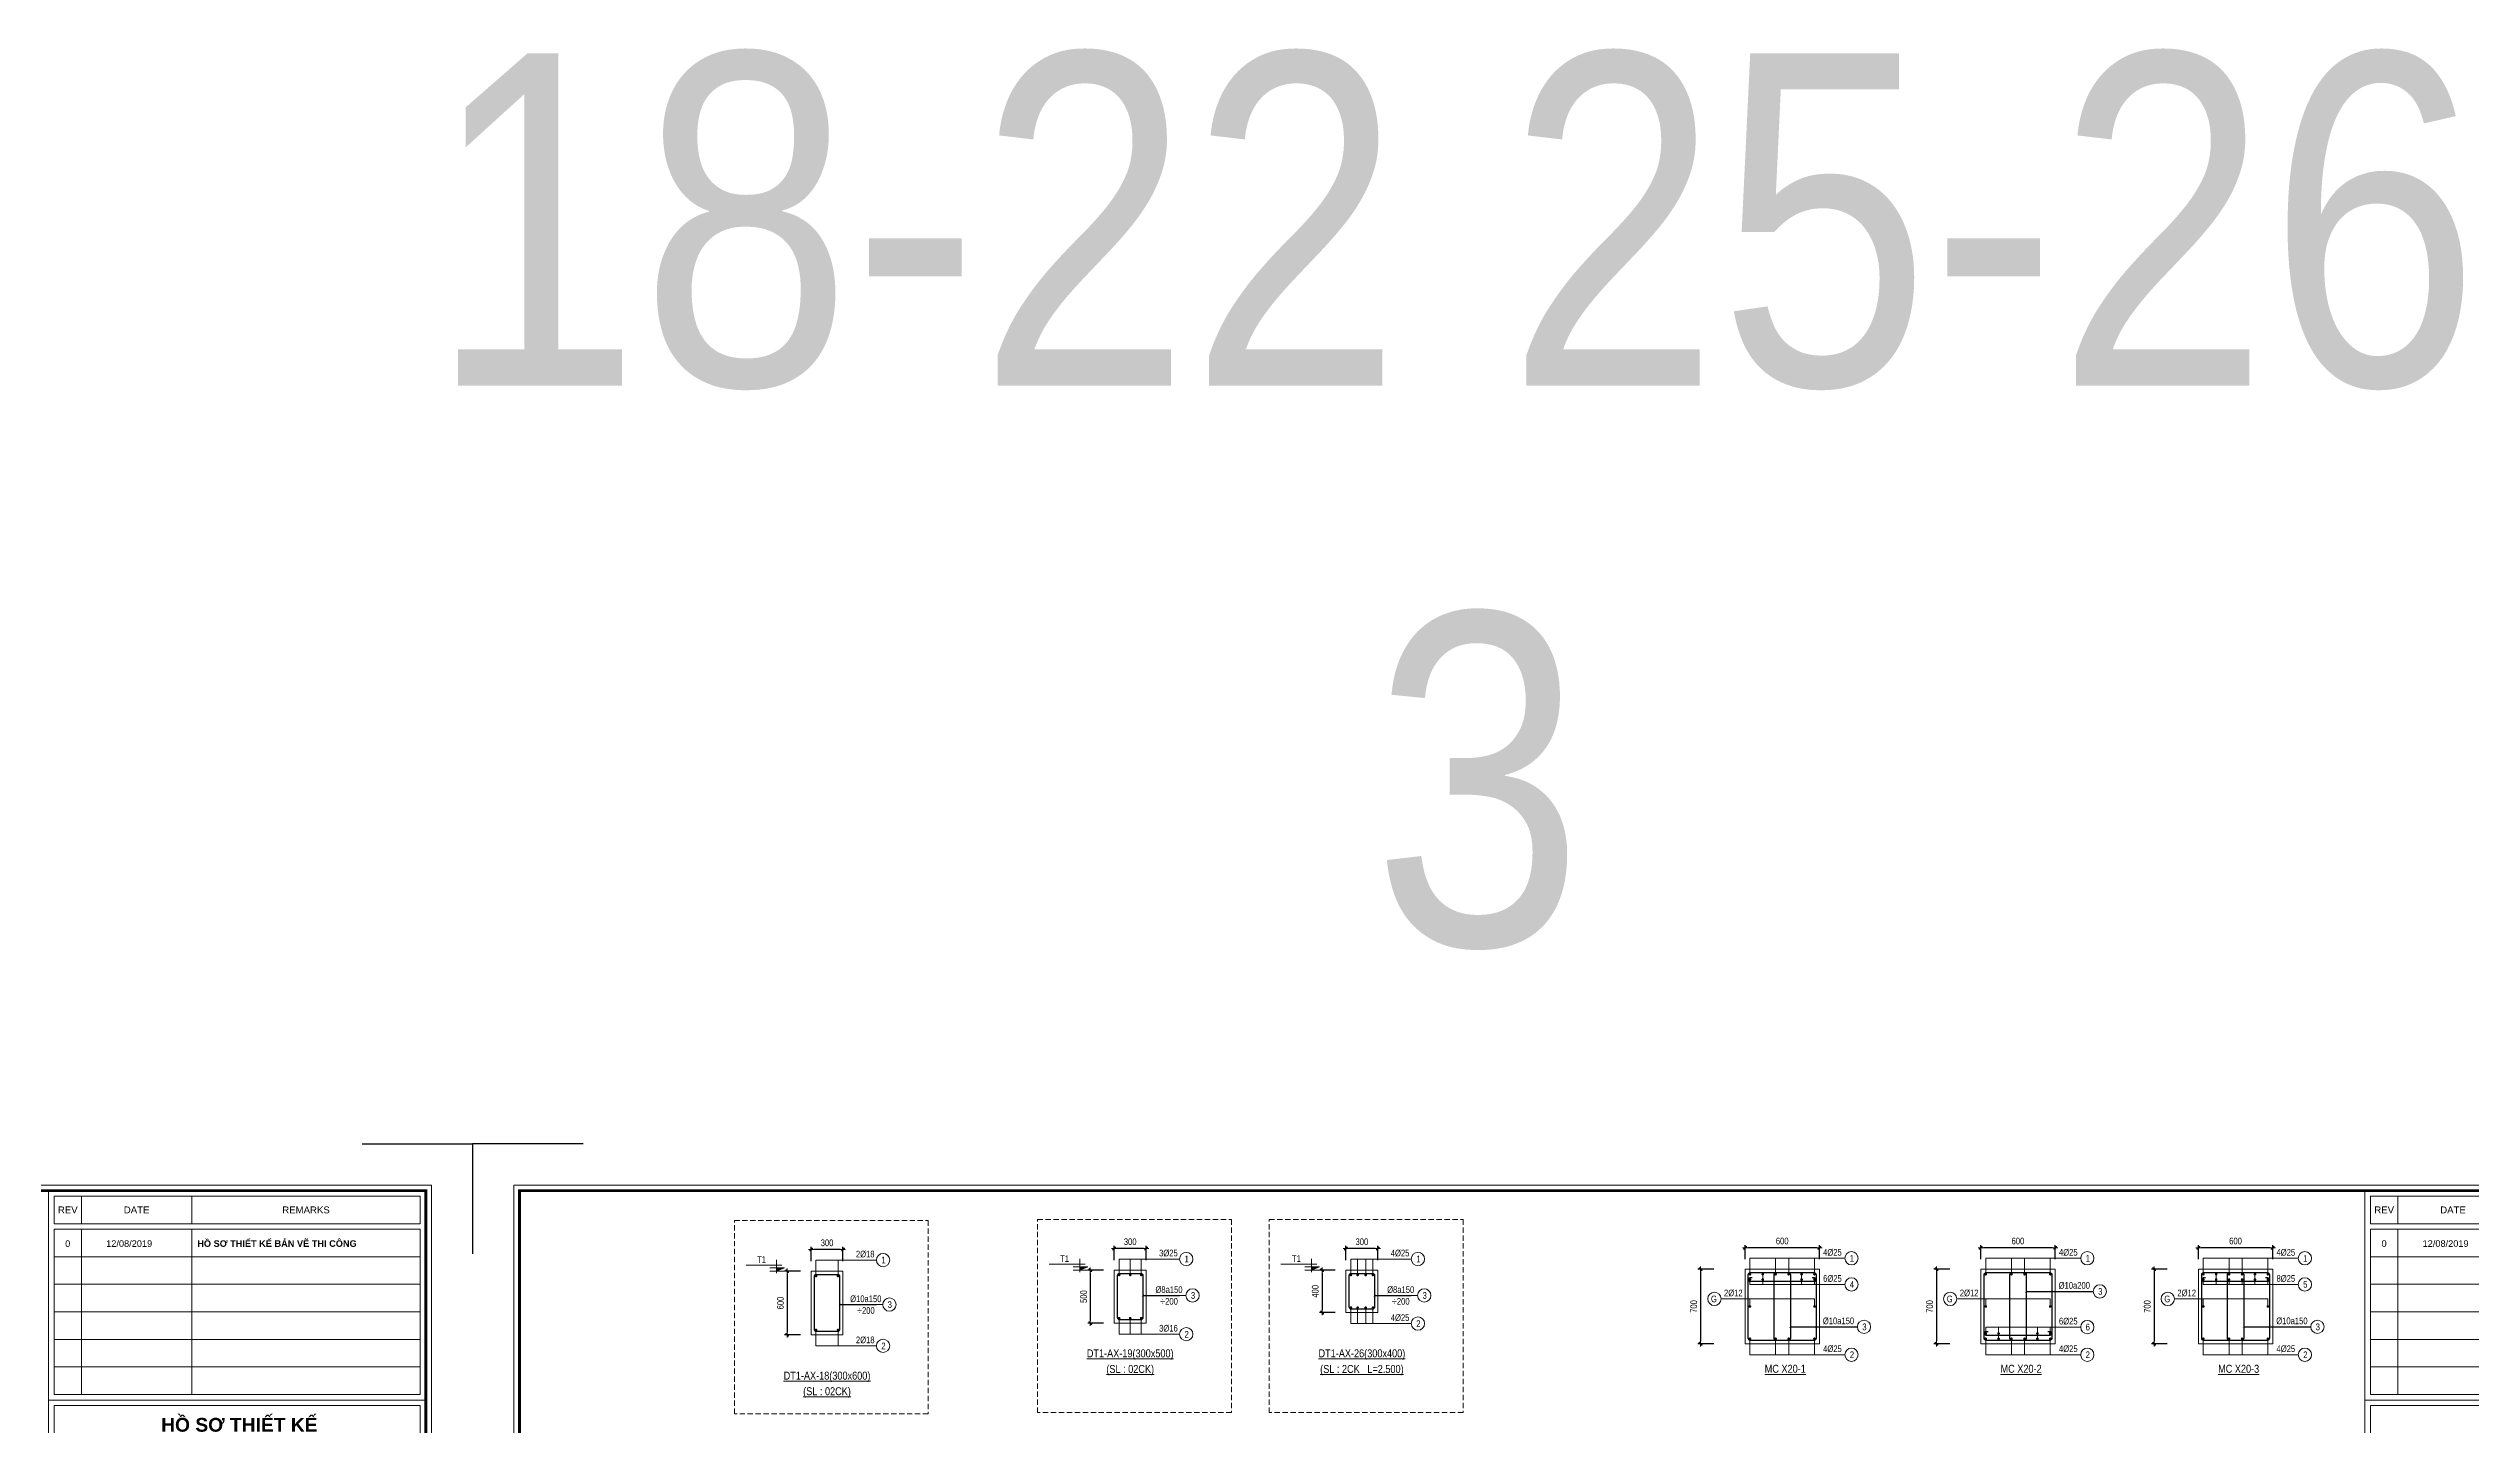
# Model space of a CAD drawing. Header units: millimetres. Extents: x 397144 to 8960116, y 345581 to 674207.
# Drawn here: x 4949661 to 4972467, y 661250 to 674207 of the extents above; entities that cross this region are included whole.
import ezdxf
from ezdxf.enums import TextEntityAlignment as Align

# ---------------------------------------------------------------- set-up
doc = ezdxf.new("R2010")
doc.units = ezdxf.units.MM
doc.header["$PDSIZE"] = -10
doc.linetypes.add('HIDDEN', pattern=[0.375, 0.25, -0.125])
doc.layers.get('0').update_dxf_attribs({"linetype": 'CONTINUOUS'})
doc.layers.get('Defpoints').update_dxf_attribs({"color": 12, "linetype": 'CONTINUOUS'})
for name, color, linetype, lineweight in [('CDAI', 8, 'CONTINUOUS', 30), ('CTHEP', 2, 'CONTINUOUS', 50), ('DBAO', 3, 'CONTINUOUS', 20), ('DGIONG', 4, 'CONTINUOUS', 13), ('KTH', 150, 'CONTINUOUS', 5), ('Net khuat', 8, 'HIDDEN', 13), ('STICK', 1, 'CONTINUOUS', 9), ('TEXT', 7, 'CONTINUOUS', 15)]:
    doc.layers.add(name, color=color, linetype=linetype, lineweight=lineweight)
doc.layers.add('CHG_XX_Khung ten$0$TKTC', color=1, linetype='CONTINUOUS')
doc.layers.add('HATCH', color=7, linetype='CONTINUOUS', lineweight=5, true_color=0x2491ff)
doc.styles.add('CHG_XX_Khung ten$0$A1 BORDER$0$ARIAL', font='arial.ttf')
doc.styles.add('CHG_XX_Khung ten$0$arial', font='arial.ttf')
doc.styles.add('CHG_XX_Khung ten$0$Arial - Bold', font='arialbd.ttf')
doc.styles.add('CHG_XX_Khung ten$0$ArialB', font='arialbd.ttf')
doc.styles.add('Star-HelCon', font='VHELVCN_0.TTF')
doc.styles.add('TTP-HelCon', font='VHELVCN_0.TTF')
doc.styles.add('VNI-HELVE-CONDENSE', font='VHELVCN_0.TTF')
doc.dimstyles.new('kc-25', dxfattribs={"dimtxt": 62.5, "dimasz": 20, "dimexe": 20, "dimexo": 50, "dimgap": 25, "dimtad": 3, "dimdec": 0, "dimzin": 0, "dimdsep": 46, "dimtxsty": 'VNI-HELVE-CONDENSE', "dimblk": 'DIM', "dimcen": 2.5, "dimclrd": 256, "dimclre": 154, "dimclrt": 7, "dimaunit": 1, "dimadec": 0, "dimazin": 0, "dimtfac": 1, "dimtdec": 0, "dimtix": 1, "dimtmove": 0, "dimatfit": 3, "dimldrblk": 'DOT', "dimfxl": 1, "dimtolj": 1, "dimtzin": 0, "dimarcsym": 0})
doc.dimstyles.new('TTP-25', dxfattribs={"dimscale": 25, "dimtxt": 2.5, "dimasz": 1, "dimexe": 1, "dimexo": 1, "dimgap": 0.09, "dimtad": 0, "dimdec": 4, "dimrnd": 5, "dimzin": 9, "dimdsep": 46, "dimtxsty": 'TTP-HelCon', "dimblk": 'Stick1', "dimcen": 0.09, "dimdle": 1.5, "dimclrd": 256, "dimclre": 256, "dimclrt": 7, "dimadec": 0, "dimazin": 0, "dimtfac": 1, "dimtdec": 4, "dimtmove": 0, "dimatfit": 3, "dimldrblk": '_ArchTick1', "dimfxl": 1, "dimtvp": 1, "dimtolj": 1, "dimtzin": 0, "dimarcsym": 0})

# ---------------------------------------------------------------- blocks, each defined once
blk = doc.blocks.new('CHG_XX_Khung ten')
for p, q in [((687, 577), (687, 17)), ((687, 501), (824, 501))]:
    blk.add_line(p, q)
at = {"linetype": 'Continuous'}
for p, q in [((699, 575), (699, 565)), ((739, 575), (739, 565)), ((699, 563), (699, 503)), ((739, 563), (739, 503))]:
    blk.add_line(p, q, dxfattribs=at)
blk.add_lwpolyline([(15, 579), (826, 579), (826, 15), (15, 15)], close=True)
at = {"color": 4, "linetype": 'Continuous', "const_width": 1}
blk.add_lwpolyline([(17, 577), (824, 577), (824, 17), (17, 17)], close=True, dxfattribs=at)
at = {"linetype": 'Continuous'}
for points in [[(822, 565), (689, 565), (689, 575), (822, 575)], [(822, 553), (689, 553), (689, 563), (822, 563)], [(822, 543), (689, 543), (689, 553), (822, 553)], [(822, 533), (689, 533), (689, 543), (822, 543)], [(822, 523), (689, 523), (689, 533), (822, 533)], [(822, 513), (689, 513), (689, 523), (822, 523)], [(822, 503), (689, 503), (689, 513), (822, 513)], [(689, 499), (822, 499), (822, 475), (689, 475)]]:
    blk.add_lwpolyline(points, close=True, dxfattribs=at)
at = {"layer": 'Defpoints', "color": 1, "ltscale": 2}
for points in [[(40.06, 594), (0, 594), (0, 554)], [(800.94, 594), (841, 594), (841, 554)]]:
    blk.add_lwpolyline(points, dxfattribs=at)
for s, height, style, p in [('REV', 2.5, 'CHG_XX_Khung ten$0$A1 BORDER$0$ARIAL', (694, 570)), ('DATE', 2.5, 'CHG_XX_Khung ten$0$A1 BORDER$0$ARIAL', (719, 570)), ('REMARKS', 2.5, 'CHG_XX_Khung ten$0$A1 BORDER$0$ARIAL', (780.5, 570)), ('0', 2.39, 'CHG_XX_Khung ten$0$arial', (693.97, 557.78)), ('12/08/2019', 2.389, 'CHG_XX_Khung ten$0$arial', (716.29, 557.78))]:
    blk.add_text(s, height=height, dxfattribs=dict(style=style)).set_placement(p, align=Align.MIDDLE_CENTER)
at = {"style": 'CHG_XX_Khung ten$0$ArialB'}
blk.add_text('HỒ SƠ THIẾT KẾ BẢN VẼ THI CÔNG', height=2.3887, dxfattribs=at).set_placement((741, 557.78), align=Align.MIDDLE_LEFT)
at = {"layer": 'CHG_XX_Khung ten$0$TKTC', "style": 'CHG_XX_Khung ten$0$Arial - Bold'}
blk.add_text('HỒ SƠ THIẾT KẾ', height=5, dxfattribs=at).set_placement((756.29, 492), align=Align.MIDDLE_CENTER)
blk = doc.blocks.new('Stick1')
at = {"layer": 'STICK'}
h = blk.add_hatch(color=256, dxfattribs=at)
edge = h.paths.add_edge_path()
edge.add_line((0.3, 0.5), (-0.5, -0.3))
edge.add_arc((-0.4, -0.4), 0.141, 135, 315)
edge.add_line((-0.3, -0.5), (0.5, 0.3))
edge.add_arc((0.4, 0.4), 0.141, 315, 495)
blk.add_line((1, 0), (-1, 0), dxfattribs=at)
blk.add_lwpolyline([(0.3, 0.5), (-0.5, -0.3, 1), (-0.3, -0.5), (0.5, 0.3, 1), (0.3, 0.5, 1)], format="xyb", dxfattribs=at)
blk = doc.blocks.new('*D754')
at = {"layer": 'Defpoints', "color": 0, "ltscale": 500, "transparency": 16777216}
for p in [(4959692, 662915), (4959692, 662782), (4959992, 662782)]:
    blk.add_point(p, dxfattribs=at)
at = {"layer": 'KTH', "lineweight": -2, "ltscale": 500, "transparency": 16777216}
for p, q in [((4959692, 662807), (4959692, 662940)), ((4959967, 662915), (4959717, 662915)), ((4959992, 662807), (4959992, 662940))]:
    blk.add_line(p, q, dxfattribs=at)
at = {"layer": 'KTH', "lineweight": -2, "ltscale": 500, "transparency": 16777216, "xscale": 25, "yscale": 25, "zscale": 25, "rotation": 180}
blk.add_blockref('Stick1', (4959692, 662915), dxfattribs=at)
at = {"layer": 'KTH', "lineweight": -2, "ltscale": 500, "transparency": 16777216, "xscale": 25, "yscale": 25, "zscale": 25}
blk.add_blockref('Stick1', (4959992, 662915), dxfattribs=at)
at = {"layer": 'KTH', "color": 7, "ltscale": 500, "transparency": 16777216, "insert": (4959842, 662979), "char_height": 62.5, "attachment_point": 5, "style": 'TTP-HelCon'}
blk.add_mtext('\\A1;300', dxfattribs=at)
blk = doc.blocks.new('_ArchTick1')
at = {"color": 0, "const_width": 3.81}
blk.add_lwpolyline([(-12.7, -12.7), (12.7, 12.7)], dxfattribs=at)
blk = doc.blocks.new('*D755')
at = {"layer": 'Defpoints', "color": 0, "ltscale": 500, "transparency": 16777216}
for p in [(4959617, 662713), (4959467, 662213), (4959617, 662213)]:
    blk.add_point(p, dxfattribs=at)
at = {"layer": 'KTH', "lineweight": -2, "ltscale": 500, "transparency": 16777216}
for p, q in [((4959592, 662713), (4959442, 662713)), ((4959467, 662688), (4959467, 662238)), ((4959592, 662213), (4959442, 662213))]:
    blk.add_line(p, q, dxfattribs=at)
at = {"layer": 'KTH', "lineweight": -2, "ltscale": 500, "transparency": 16777216, "xscale": 25, "yscale": 25, "zscale": 25}
for p, rotation in [((4959467, 662713), 90), ((4959467, 662213), 270)]:
    blk.add_blockref('Stick1', p, dxfattribs=dict(at, rotation=rotation))
at = {"layer": 'KTH', "color": 7, "ltscale": 500, "transparency": 16777216, "insert": (4959404, 662463), "char_height": 62.5, "attachment_point": 5, "rotation": 90, "style": 'TTP-HelCon'}
blk.add_mtext('\\A1;500', dxfattribs=at)
blk = doc.blocks.new('CODE')
at = {"layer": 'DBAO'}
for p, q in [((-63, 0), (-138, 30)), ((-138, 30), (0, 30)), ((-138, 0), (0, 0)), ((-113, 55), (224, 55)), ((-63, -20), (-63, 105))]:
    blk.add_line(p, q, dxfattribs=at)
at = {"layer": 'HATCH', "color": 1}
blk.add_solid([(-63, 0), (-138, 30), (-63, 30)], dxfattribs=at)
blk = doc.blocks.new('DIM')
h = blk.add_hatch(color=1)
h.paths.add_polyline_path([(0.5, 0.3, 1), (0.3, 0.5), (-0.2, 0), (0.2, 0)])
h.paths.add_polyline_path([(0.2, 0), (-0.2, 0), (-0.5, -0.3, 1), (-0.3, -0.5)])
at = {"color": 9}
for p, q in [((-0.2, 0), (-1.5, 0)), ((0.2, 0), (1.5, 0))]:
    blk.add_line(p, q, dxfattribs=at)
at = {"color": 1}
for p, q in [((-0.5, -0.3), (0.3, 0.5)), ((-0.3, -0.5), (0.5, 0.3)), ((-0.2, 0), (0.2, 0))]:
    blk.add_line(p, q, dxfattribs=at)
blk.add_arc((-0.4, -0.4), 0.138, 135, 315, dxfattribs=at)
blk = doc.blocks.new('*D770')
at = {"layer": 'Defpoints', "color": 0, "ltscale": 500, "transparency": 16777216}
for p in [(4965629, 662922), (4965629, 662789), (4966329, 662789)]:
    blk.add_point(p, dxfattribs=at)
at = {"layer": 'KTH', "lineweight": -2, "ltscale": 500, "transparency": 16777216}
for p, q in [((4965629, 662814), (4965629, 662947)), ((4966304, 662922), (4965654, 662922)), ((4966329, 662814), (4966329, 662947))]:
    blk.add_line(p, q, dxfattribs=at)
at = {"layer": 'KTH', "lineweight": -2, "ltscale": 500, "transparency": 16777216, "xscale": 25, "yscale": 25, "zscale": 25, "rotation": 180}
blk.add_blockref('Stick1', (4965629, 662922), dxfattribs=at)
at = {"layer": 'KTH', "lineweight": -2, "ltscale": 500, "transparency": 16777216, "xscale": 25, "yscale": 25, "zscale": 25}
blk.add_blockref('Stick1', (4966329, 662922), dxfattribs=at)
at = {"layer": 'KTH', "color": 7, "ltscale": 500, "transparency": 16777216, "insert": (4965979, 662986), "char_height": 62.5, "attachment_point": 5, "style": 'TTP-HelCon'}
blk.add_mtext('\\A1;600', dxfattribs=at)
blk = doc.blocks.new('*D771')
at = {"layer": 'Defpoints', "color": 0, "ltscale": 500, "transparency": 16777216}
for p in [(4965361, 662720), (4965211, 662020), (4965361, 662020)]:
    blk.add_point(p, dxfattribs=at)
at = {"layer": 'KTH', "lineweight": -2, "ltscale": 500, "transparency": 16777216}
for p, q in [((4965336, 662720), (4965186, 662720)), ((4965211, 662695), (4965211, 662045)), ((4965336, 662020), (4965186, 662020))]:
    blk.add_line(p, q, dxfattribs=at)
at = {"layer": 'KTH', "lineweight": -2, "ltscale": 500, "transparency": 16777216, "xscale": 25, "yscale": 25, "zscale": 25}
for p, rotation in [((4965211, 662720), 90), ((4965211, 662020), 270)]:
    blk.add_blockref('Stick1', p, dxfattribs=dict(at, rotation=rotation))
at = {"layer": 'KTH', "color": 7, "ltscale": 500, "transparency": 16777216, "insert": (4965147, 662370), "char_height": 62.5, "attachment_point": 5, "rotation": 90, "style": 'TTP-HelCon'}
blk.add_mtext('\\A1;700', dxfattribs=at)
blk = doc.blocks.new('*D772')
at = {"layer": 'Defpoints', "color": 0, "ltscale": 500, "transparency": 16777216}
for p in [(4969896, 662922), (4969896, 662789), (4970596, 662789)]:
    blk.add_point(p, dxfattribs=at)
at = {"layer": 'KTH', "lineweight": -2, "ltscale": 500, "transparency": 16777216}
for p, q in [((4969896, 662814), (4969896, 662947)), ((4970571, 662922), (4969921, 662922)), ((4970596, 662814), (4970596, 662947))]:
    blk.add_line(p, q, dxfattribs=at)
at = {"layer": 'KTH', "lineweight": -2, "ltscale": 500, "transparency": 16777216, "xscale": 25, "yscale": 25, "zscale": 25, "rotation": 180}
blk.add_blockref('Stick1', (4969896, 662922), dxfattribs=at)
at = {"layer": 'KTH', "lineweight": -2, "ltscale": 500, "transparency": 16777216, "xscale": 25, "yscale": 25, "zscale": 25}
blk.add_blockref('Stick1', (4970596, 662922), dxfattribs=at)
at = {"layer": 'KTH', "color": 7, "ltscale": 500, "transparency": 16777216, "insert": (4970246, 662986), "char_height": 62.5, "attachment_point": 5, "style": 'TTP-HelCon'}
blk.add_mtext('\\A1;600', dxfattribs=at)
blk = doc.blocks.new('*D773')
at = {"layer": 'Defpoints', "color": 0, "ltscale": 500, "transparency": 16777216}
for p in [(4969629, 662720), (4969479, 662020), (4969629, 662020)]:
    blk.add_point(p, dxfattribs=at)
at = {"layer": 'KTH', "lineweight": -2, "ltscale": 500, "transparency": 16777216}
for p, q in [((4969604, 662720), (4969454, 662720)), ((4969479, 662695), (4969479, 662045)), ((4969604, 662020), (4969454, 662020))]:
    blk.add_line(p, q, dxfattribs=at)
at = {"layer": 'KTH', "lineweight": -2, "ltscale": 500, "transparency": 16777216, "xscale": 25, "yscale": 25, "zscale": 25}
for p, rotation in [((4969479, 662720), 90), ((4969479, 662020), 270)]:
    blk.add_blockref('Stick1', p, dxfattribs=dict(at, rotation=rotation))
at = {"layer": 'KTH', "color": 7, "ltscale": 500, "transparency": 16777216, "insert": (4969415, 662370), "char_height": 62.5, "attachment_point": 5, "rotation": 90, "style": 'TTP-HelCon'}
blk.add_mtext('\\A1;700', dxfattribs=at)
blk = doc.blocks.new('*D774')
at = {"layer": 'Defpoints', "color": 0, "ltscale": 500, "transparency": 16777216}
for p in [(4967848, 662922), (4967848, 662789), (4968548, 662789)]:
    blk.add_point(p, dxfattribs=at)
at = {"layer": 'KTH', "lineweight": -2, "ltscale": 500, "transparency": 16777216}
for p, q in [((4967848, 662814), (4967848, 662947)), ((4968523, 662922), (4967873, 662922)), ((4968548, 662814), (4968548, 662947))]:
    blk.add_line(p, q, dxfattribs=at)
at = {"layer": 'KTH', "lineweight": -2, "ltscale": 500, "transparency": 16777216, "xscale": 25, "yscale": 25, "zscale": 25, "rotation": 180}
blk.add_blockref('Stick1', (4967848, 662922), dxfattribs=at)
at = {"layer": 'KTH', "lineweight": -2, "ltscale": 500, "transparency": 16777216, "xscale": 25, "yscale": 25, "zscale": 25}
blk.add_blockref('Stick1', (4968548, 662922), dxfattribs=at)
at = {"layer": 'KTH', "color": 7, "ltscale": 500, "transparency": 16777216, "insert": (4968198, 662986), "char_height": 62.5, "attachment_point": 5, "style": 'TTP-HelCon'}
blk.add_mtext('\\A1;600', dxfattribs=at)
blk = doc.blocks.new('*D775')
at = {"layer": 'Defpoints', "color": 0, "ltscale": 500, "transparency": 16777216}
for p in [(4967581, 662720), (4967431, 662020), (4967581, 662020)]:
    blk.add_point(p, dxfattribs=at)
at = {"layer": 'KTH', "lineweight": -2, "ltscale": 500, "transparency": 16777216}
for p, q in [((4967556, 662720), (4967406, 662720)), ((4967431, 662695), (4967431, 662045)), ((4967556, 662020), (4967406, 662020))]:
    blk.add_line(p, q, dxfattribs=at)
at = {"layer": 'KTH', "lineweight": -2, "ltscale": 500, "transparency": 16777216, "xscale": 25, "yscale": 25, "zscale": 25}
for p, rotation in [((4967431, 662720), 90), ((4967431, 662020), 270)]:
    blk.add_blockref('Stick1', p, dxfattribs=dict(at, rotation=rotation))
at = {"layer": 'KTH', "color": 7, "ltscale": 500, "transparency": 16777216, "insert": (4967367, 662370), "char_height": 62.5, "attachment_point": 5, "rotation": 90, "style": 'TTP-HelCon'}
blk.add_mtext('\\A1;700', dxfattribs=at)
blk = doc.blocks.new('*D1899')
at = {"layer": 'Defpoints', "color": 0, "ltscale": 500, "transparency": 16777216}
for p in [(4961873, 662915), (4961873, 662782), (4962173, 662782)]:
    blk.add_point(p, dxfattribs=at)
at = {"layer": 'KTH', "lineweight": -2, "ltscale": 500, "transparency": 16777216}
for p, q in [((4961873, 662807), (4961873, 662940)), ((4962148, 662915), (4961898, 662915)), ((4962173, 662807), (4962173, 662940))]:
    blk.add_line(p, q, dxfattribs=at)
at = {"layer": 'KTH', "lineweight": -2, "ltscale": 500, "transparency": 16777216, "xscale": 25, "yscale": 25, "zscale": 25, "rotation": 180}
blk.add_blockref('Stick1', (4961873, 662915), dxfattribs=at)
at = {"layer": 'KTH', "lineweight": -2, "ltscale": 500, "transparency": 16777216, "xscale": 25, "yscale": 25, "zscale": 25}
blk.add_blockref('Stick1', (4962173, 662915), dxfattribs=at)
at = {"layer": 'KTH', "color": 7, "ltscale": 500, "transparency": 16777216, "insert": (4962023, 662979), "char_height": 62.5, "attachment_point": 5, "style": 'TTP-HelCon'}
blk.add_mtext('\\A1;300', dxfattribs=at)
blk = doc.blocks.new('*D1900')
at = {"layer": 'Defpoints', "color": 0, "ltscale": 500, "transparency": 16777216}
for p in [(4961798, 662713), (4961648, 662313), (4961798, 662313)]:
    blk.add_point(p, dxfattribs=at)
at = {"layer": 'KTH', "lineweight": -2, "ltscale": 500, "transparency": 16777216}
for p, q in [((4961773, 662713), (4961623, 662713)), ((4961648, 662688), (4961648, 662338)), ((4961773, 662313), (4961623, 662313))]:
    blk.add_line(p, q, dxfattribs=at)
at = {"layer": 'KTH', "lineweight": -2, "ltscale": 500, "transparency": 16777216, "xscale": 25, "yscale": 25, "zscale": 25}
for p, rotation in [((4961648, 662713), 90), ((4961648, 662313), 270)]:
    blk.add_blockref('Stick1', p, dxfattribs=dict(at, rotation=rotation))
at = {"layer": 'KTH', "color": 7, "ltscale": 500, "transparency": 16777216, "insert": (4961584, 662513), "char_height": 62.5, "attachment_point": 5, "rotation": 90, "style": 'TTP-HelCon'}
blk.add_mtext('\\A1;400', dxfattribs=at)
blk = doc.blocks.new('*D2258')
at = {"layer": 'Defpoints', "color": 0, "ltscale": 500, "transparency": 16777216}
for p in [(4956839, 662906), (4956839, 662772), (4957139, 662772)]:
    blk.add_point(p, dxfattribs=at)
at = {"layer": 'KTH', "lineweight": -2, "ltscale": 500, "transparency": 16777216}
for p, q in [((4956839, 662797), (4956839, 662931)), ((4957114, 662906), (4956864, 662906)), ((4957139, 662797), (4957139, 662931))]:
    blk.add_line(p, q, dxfattribs=at)
at = {"layer": 'KTH', "lineweight": -2, "ltscale": 500, "transparency": 16777216, "xscale": 25, "yscale": 25, "zscale": 25, "rotation": 180}
blk.add_blockref('Stick1', (4956839, 662906), dxfattribs=at)
at = {"layer": 'KTH', "lineweight": -2, "ltscale": 500, "transparency": 16777216, "xscale": 25, "yscale": 25, "zscale": 25}
blk.add_blockref('Stick1', (4957139, 662906), dxfattribs=at)
at = {"layer": 'KTH', "color": 7, "ltscale": 500, "transparency": 16777216, "insert": (4956989, 662969), "char_height": 62.5, "attachment_point": 5, "style": 'TTP-HelCon'}
blk.add_mtext('\\A1;300', dxfattribs=at)
blk = doc.blocks.new('*D2259')
at = {"layer": 'Defpoints', "color": 0, "ltscale": 500, "transparency": 16777216}
for p in [(4956763, 662703), (4956614, 662103), (4956763, 662103)]:
    blk.add_point(p, dxfattribs=at)
at = {"layer": 'KTH', "lineweight": -2, "ltscale": 500, "transparency": 16777216}
for p, q in [((4956738, 662703), (4956589, 662703)), ((4956614, 662678), (4956614, 662128)), ((4956738, 662103), (4956589, 662103))]:
    blk.add_line(p, q, dxfattribs=at)
at = {"layer": 'KTH', "lineweight": -2, "ltscale": 500, "transparency": 16777216, "xscale": 25, "yscale": 25, "zscale": 25}
for p, rotation in [((4956614, 662703), 90), ((4956614, 662103), 270)]:
    blk.add_blockref('Stick1', p, dxfattribs=dict(at, rotation=rotation))
at = {"layer": 'KTH', "color": 7, "ltscale": 500, "transparency": 16777216, "insert": (4956550, 662403), "char_height": 62.5, "attachment_point": 5, "rotation": 90, "style": 'TTP-HelCon'}
blk.add_mtext('\\A1;600', dxfattribs=at)

msp = doc.modelspace()

# ---------------------------------------------------------------- block references
at = {"layer": 'KTH', "ltscale": 0.8, "xscale": 25.92478421702978, "yscale": 25.92478421702978, "zscale": 25.92478421702978}
msp.add_blockref('CHG_XX_Khung ten', (4931850.59969, 648501.85593), dxfattribs=at)

# ---------------------------------------------------------------- texts
at = {"layer": 'TEXT', "color": 1, "style": 'TTP-HelCon'}
for s, p in [('18-22 25-26', (4953241.49967, 671035.78899)), ('3', (4962122.13054, 665768.21572))]:
    msp.add_text(s, height=3125, dxfattribs=at).set_placement(p)

# ---------------------------------------------------------------- next in the draw order: block references
at = {"layer": 'KTH', "ltscale": 0.8, "xscale": 25.92478421702978, "yscale": 25.92478421702978, "zscale": 25.92478421702978}
msp.add_blockref('CHG_XX_Khung ten', (4953653.34321, 648501.85593), dxfattribs=at)

# ---------------------------------------------------------------- next in the draw order: linework, layer by layer
at = {"layer": 'CDAI'}
for points in [[(4956888.54626, 662672.06999), (4957088.54626, 662672.06999, -0.4142135624), (4957107.29626, 662653.31999), (4957107.29626, 662153.31999, -0.4142135624), (4957088.54626, 662134.56999), (4956888.54626, 662134.56999, -0.4142135624), (4956869.79626, 662153.31999), (4956869.79626, 662653.31999, -0.4142135624)], [(4959742.34772, 662681.89622), (4959942.34772, 662681.89622, -0.4142135624), (4959961.09772, 662663.14622), (4959961.09772, 662263.14622, -0.4142135624), (4959942.34772, 662244.39622), (4959742.34772, 662244.39622, -0.4142135624), (4959723.59772, 662263.14622), (4959723.59772, 662663.14622, -0.4142135624)], [(4961923.00798, 662681.89622), (4962123.00798, 662681.89622, -0.4142135624), (4962141.75798, 662663.14622), (4962141.75798, 662363.14622, -0.4142135624), (4962123.00798, 662344.39622), (4961923.00798, 662344.39622, -0.4142135624), (4961904.25798, 662363.14622), (4961904.25798, 662663.14622, -0.4142135624)], [(4965678.92812, 662688.80564), (4966278.92812, 662688.80564, -0.4142135624), (4966297.67812, 662670.05564), (4966297.67812, 662070.05564, -0.4142135624), (4966278.92812, 662051.30564), (4965678.92812, 662051.30564, -0.4142135624), (4965660.17812, 662070.05564), (4965660.17812, 662670.05564, -0.4142135624)], [(4965920.92812, 662688.80564), (4966036.92812, 662688.80564, -0.4142135624), (4966055.67812, 662670.05564), (4966055.67812, 662070.05564, -0.4142135624), (4966036.92812, 662051.30564), (4965920.92812, 662051.30564, -0.4142135624), (4965902.17812, 662070.05564), (4965902.17812, 662670.05564, -0.4142135624)], [(4967898.49535, 662688.80564), (4968498.49535, 662688.80564, -0.4142135624), (4968517.24535, 662670.05564), (4968517.24535, 662070.05564, -0.4142135624), (4968498.49535, 662051.30564), (4967898.49535, 662051.30564, -0.4142135624), (4967879.74535, 662070.05564), (4967879.74535, 662670.05564, -0.4142135624)], [(4968140.49535, 662688.80564), (4968256.49535, 662688.80564, -0.4142135624), (4968275.24535, 662670.05564), (4968275.24535, 662070.05564, -0.4142135624), (4968256.49535, 662051.30564), (4968140.49535, 662051.30564, -0.4142135624), (4968121.74535, 662070.05564), (4968121.74535, 662670.05564, -0.4142135624)], [(4969946.33907, 662688.80564), (4970546.33907, 662688.80564, -0.4142135624), (4970565.08907, 662670.05564), (4970565.08907, 662070.05564, -0.4142135624), (4970546.33907, 662051.30564), (4969946.33907, 662051.30564, -0.4142135624), (4969927.58907, 662070.05564), (4969927.58907, 662670.05564, -0.4142135624)], [(4970188.33907, 662688.80564), (4970304.33907, 662688.80564, -0.4142135624), (4970323.08907, 662670.05564), (4970323.08907, 662070.05564, -0.4142135624), (4970304.33907, 662051.30564), (4970188.33907, 662051.30564, -0.4142135624), (4970169.58907, 662070.05564), (4970169.58907, 662670.05564, -0.4142135624)]]:
    msp.add_lwpolyline(points, format="xyb", close=True, dxfattribs=at)
for points in [[(4965697.09811, 662638.80564), (4965675.17812, 662638.80564, 0.4142135624), (4965660.17812, 662623.80564), (4965660.17812, 662623.80564, 0.4142135624), (4965675.17812, 662608.80564), (4966282.67812, 662608.80564, 0.4142135624), (4966297.67812, 662623.80564), (4966297.67812, 662623.80564, 0.4142135624), (4966282.67812, 662638.80564), (4966260.75813, 662638.80564)], [(4969964.50906, 662638.80564), (4969942.58907, 662638.80564, 0.4142135624), (4969927.58907, 662623.80564), (4969927.58907, 662623.80564, 0.4142135624), (4969942.58907, 662608.80564), (4970550.08907, 662608.80564, 0.4142135624), (4970565.08907, 662623.80564), (4970565.08907, 662623.80564, 0.4142135624), (4970550.08907, 662638.80564), (4970528.16908, 662638.80564)], [(4967916.66534, 662131.30564), (4967894.74535, 662131.30564, 0.4142135624), (4967879.74535, 662116.30564), (4967879.74535, 662116.30564, 0.4142135624), (4967894.74535, 662101.30564), (4968502.24535, 662101.30564, 0.4142135624), (4968517.24535, 662116.30564), (4968517.24535, 662116.30564, 0.4142135624), (4968502.24535, 662131.30564), (4968480.32536, 662131.30564)]]:
    msp.add_lwpolyline(points, format="xyb", dxfattribs=at)
at = {"layer": 'CTHEP', "const_width": 12.5}
for points in [[(4956878.54626, 662657.06999, 1), (4956891.04626, 662657.06999, 1)], [(4957086.04626, 662657.06999, 1), (4957098.54626, 662657.06999, 1)], [(4959732.34772, 662666.89622, 1), (4959744.84772, 662666.89622, 1)], [(4959836.09772, 662666.89622, 1), (4959848.59772, 662666.89622, 1)], [(4959939.84772, 662666.89622, 1), (4959952.34772, 662666.89622, 1)], [(4961913.00798, 662666.89622, 1), (4961925.50798, 662666.89622, 1)], [(4961976.38092, 662666.89622, 1), (4961988.88092, 662666.89622, 1)], [(4962052.28951, 662666.89622, 1), (4962064.78951, 662666.89622, 1)], [(4962120.50798, 662666.89622, 1), (4962133.00798, 662666.89622, 1)], [(4965668.92812, 662673.80564, 1), (4965681.42812, 662673.80564, 1)], [(4965668.92812, 662623.80564, 1), (4965681.42812, 662623.80564, 1)], [(4965789.92812, 662673.80564, 1), (4965802.42812, 662673.80564, 1)], [(4965789.92812, 662623.80564, 1), (4965802.42812, 662623.80564, 1)], [(4965910.92812, 662673.80564, 1), (4965923.42812, 662673.80564, 1)], [(4966046.92812, 662673.80564, -1), (4966034.42812, 662673.80564, -1)], [(4966167.92812, 662673.80564, -1), (4966155.42812, 662673.80564, -1)], [(4966167.92812, 662623.80564, -1), (4966155.42812, 662623.80564, -1)], [(4966276.42812, 662673.80564, 1), (4966288.92812, 662673.80564, 1)], [(4966276.42812, 662623.80564, 1), (4966288.92812, 662623.80564, 1)], [(4967888.49535, 662673.80564, 1), (4967900.99535, 662673.80564, 1)], [(4968130.49535, 662673.80564, 1), (4968142.99535, 662673.80564, 1)], [(4968266.49535, 662673.80564, -1), (4968253.99535, 662673.80564, -1)], [(4968495.99535, 662673.80564, 1), (4968508.49535, 662673.80564, 1)], [(4969936.33907, 662673.80564, 1), (4969948.83907, 662673.80564, 1)], [(4969936.33907, 662623.80564, 1), (4969948.83907, 662623.80564, 1)], [(4970057.33907, 662673.80564, 1), (4970069.83907, 662673.80564, 1)], [(4970057.33907, 662623.80564, 1), (4970069.83907, 662623.80564, 1)], [(4970178.33907, 662673.80564, 1), (4970190.83907, 662673.80564, 1)], [(4970178.33907, 662623.80564, 1), (4970190.83907, 662623.80564, 1)], [(4970314.33907, 662673.80564, -1), (4970301.83907, 662673.80564, -1)], [(4970314.33907, 662623.80564, -1), (4970301.83907, 662623.80564, -1)], [(4970435.33907, 662673.80564, -1), (4970422.83907, 662673.80564, -1)], [(4970435.33907, 662623.80564, -1), (4970422.83907, 662623.80564, -1)], [(4970543.83907, 662673.80564, 1), (4970556.33907, 662673.80564, 1)], [(4970543.83907, 662623.80564, 1), (4970556.33907, 662623.80564, 1)], [(4961913.00798, 662359.39622, 1), (4961925.50798, 662359.39622, 1)], [(4961976.38092, 662359.39622, 1), (4961988.88092, 662359.39622, 1)], [(4962052.28951, 662359.39622, 1), (4962064.78951, 662359.39622, 1)], [(4962120.50798, 662359.39622, 1), (4962133.00798, 662359.39622, 1)], [(4965681.42812, 662370.05564, -1), (4965668.92812, 662370.05564, -1)], [(4966276.42812, 662370.05564, 1), (4966288.92812, 662370.05564, 1)], [(4967900.99535, 662370.05564, -1), (4967888.49535, 662370.05564, -1)], [(4968495.99535, 662370.05564, 1), (4968508.49535, 662370.05564, 1)], [(4969948.83907, 662370.05564, -1), (4969936.33907, 662370.05564, -1)], [(4970543.83907, 662370.05564, 1), (4970556.33907, 662370.05564, 1)], [(4956878.54626, 662149.56999, 1), (4956891.04626, 662149.56999, 1)], [(4957086.04626, 662149.56999, 1), (4957098.54626, 662149.56999, 1)], [(4959732.34772, 662259.39622, 1), (4959744.84772, 662259.39622, 1)], [(4959836.09772, 662259.39622, 1), (4959848.59772, 662259.39622, 1)], [(4959939.84772, 662259.39622, 1), (4959952.34772, 662259.39622, 1)], [(4965668.92812, 662066.30564, 1), (4965681.42812, 662066.30564, 1)], [(4965910.92812, 662066.30564, 1), (4965923.42812, 662066.30564, 1)], [(4966034.42812, 662066.30564, 1), (4966046.92812, 662066.30564, 1)], [(4966276.42812, 662066.30564, 1), (4966288.92812, 662066.30564, 1)], [(4967888.49535, 662116.30564, 1), (4967900.99535, 662116.30564, 1)], [(4967888.49535, 662066.30564, 1), (4967900.99535, 662066.30564, 1)], [(4968009.49535, 662116.30564, 1), (4968021.99535, 662116.30564, 1)], [(4968009.49535, 662066.30564, 1), (4968021.99535, 662066.30564, 1)], [(4968130.49535, 662066.30564, 1), (4968142.99535, 662066.30564, 1)], [(4968253.99535, 662066.30564, 1), (4968266.49535, 662066.30564, 1)], [(4968374.99535, 662116.30564, 1), (4968387.49535, 662116.30564, 1)], [(4968374.99535, 662066.30564, 1), (4968387.49535, 662066.30564, 1)], [(4968495.99535, 662116.30564, 1), (4968508.49535, 662116.30564, 1)], [(4968495.99535, 662066.30564, 1), (4968508.49535, 662066.30564, 1)], [(4969936.33907, 662066.30564, 1), (4969948.83907, 662066.30564, 1)], [(4970178.33907, 662066.30564, 1), (4970190.83907, 662066.30564, 1)], [(4970301.83907, 662066.30564, 1), (4970314.33907, 662066.30564, 1)], [(4970543.83907, 662066.30564, 1), (4970556.33907, 662066.30564, 1)]]:
    msp.add_lwpolyline(points, format="xyb", close=True, dxfattribs=at)
at = {"layer": 'DBAO', "flags": 128}
for points in [[(4957138.54626, 662703.31999), (4957138.54626, 662103.31999), (4956838.54626, 662103.31999), (4956838.54626, 662703.31999)], [(4956838.54626, 662703.31999), (4957138.54626, 662703.31999)], [(4959992.34772, 662713.14622), (4959992.34772, 662213.14622), (4959692.34772, 662213.14622), (4959692.34772, 662713.14622)], [(4959692.34772, 662713.14622), (4959992.34772, 662713.14622)], [(4962173.00798, 662713.14622), (4962173.00798, 662313.14622), (4961873.00798, 662313.14622), (4961873.00798, 662713.14622)], [(4961873.00798, 662713.14622), (4962173.00798, 662713.14622)], [(4965628.92812, 662720.05564), (4966328.92812, 662720.05564)], [(4966328.92812, 662720.05564), (4966328.92812, 662020.05564), (4965628.92812, 662020.05564), (4965628.92812, 662720.05564)], [(4967848.49535, 662720.05564), (4968548.49535, 662720.05564)], [(4968548.49535, 662720.05564), (4968548.49535, 662020.05564), (4967848.49535, 662020.05564), (4967848.49535, 662720.05564)], [(4969896.33907, 662720.05564), (4970596.33907, 662720.05564)], [(4970596.33907, 662720.05564), (4970596.33907, 662020.05564), (4969896.33907, 662020.05564), (4969896.33907, 662720.05564)]]:
    msp.add_lwpolyline(points, dxfattribs=at)
at = {"layer": 'DGIONG'}
for p, q in [((4956884.79626, 662657.06999), (4956884.79626, 662807.06999)), ((4956884.79626, 662807.06999), (4957453.54626, 662807.06999)), ((4957092.29626, 662657.06999), (4957092.29626, 662807.06999)), ((4959738.59772, 662666.89622), (4959738.59772, 662816.89622)), ((4959738.59772, 662816.89622), (4960307.34772, 662816.89622)), ((4959842.34772, 662666.89622), (4959842.34772, 662816.89622)), ((4959946.09772, 662666.89622), (4959946.09772, 662816.89622)), ((4961919.25798, 662666.89622), (4961919.25798, 662816.89622)), ((4961919.25798, 662816.89622), (4962488.00798, 662816.89622)), ((4961982.63092, 662666.89622), (4961982.63092, 662816.89622)), ((4962058.53951, 662666.89622), (4962058.53951, 662816.89622)), ((4962126.75798, 662666.89622), (4962126.75798, 662816.89622)), ((4965675.17812, 662673.80564), (4965675.17812, 662823.80564)), ((4965675.17812, 662823.80564), (4966568.92812, 662823.80564)), ((4965917.17812, 662673.80564), (4965917.17812, 662823.80564)), ((4966040.67812, 662673.80564), (4966040.67812, 662823.80564)), ((4966282.67812, 662673.80564), (4966282.67812, 662823.80564)), ((4967894.74535, 662673.80564), (4967894.74535, 662823.80564)), ((4967894.74535, 662823.80564), (4968788.49535, 662823.80564)), ((4968136.74535, 662673.80564), (4968136.74535, 662823.80564)), ((4968260.24535, 662673.80564), (4968260.24535, 662823.80564)), ((4968502.24535, 662673.80564), (4968502.24535, 662823.80564)), ((4969942.58907, 662673.80564), (4969942.58907, 662823.80564)), ((4969942.58907, 662823.80564), (4970836.33907, 662823.80564)), ((4970184.58907, 662673.80564), (4970184.58907, 662823.80564)), ((4970308.08907, 662673.80564), (4970308.08907, 662823.80564)), ((4970550.08907, 662673.80564), (4970550.08907, 662823.80564)), ((4965675.17812, 662623.80564), (4965675.17812, 662577.76114)), ((4965675.17812, 662577.76114), (4966568.92812, 662577.76114)), ((4965796.17812, 662673.80564), (4965796.17812, 662577.76114)), ((4966161.67812, 662673.80564), (4966161.67812, 662577.76114)), ((4966282.67812, 662623.80564), (4966282.67812, 662577.76114)), ((4969942.58907, 662623.80564), (4969942.58907, 662577.76114)), ((4969942.58907, 662577.76114), (4970836.33907, 662577.76114)), ((4970063.58907, 662673.80564), (4970063.58907, 662577.76114)), ((4970184.58907, 662623.80564), (4970184.58907, 662577.76114)), ((4970308.08907, 662623.80564), (4970308.08907, 662577.76114)), ((4970429.08907, 662673.80564), (4970429.08907, 662577.76114)), ((4970550.08907, 662623.80564), (4970550.08907, 662577.76114)), ((4957107.29626, 662387.93745), (4957513.04626, 662387.93745)), ((4959961.09772, 662474.02592), (4960366.84772, 662474.02592)), ((4961919.25798, 662209.39622), (4961919.25798, 662359.39622)), ((4961982.63092, 662209.39622), (4961982.63092, 662359.39622)), ((4962058.53951, 662209.39622), (4962058.53951, 662359.39622)), ((4962126.75798, 662209.39622), (4962126.75798, 662359.39622)), ((4962141.75798, 662474.02592), (4962547.50798, 662474.02592)), ((4966282.67812, 662441.43743), (4965403.1306, 662441.43743)), ((4965675.17812, 662370.05564), (4965675.17812, 662441.43743)), ((4966282.67812, 662370.05564), (4966282.67812, 662441.43743)), ((4968502.24535, 662441.43743), (4967622.69783, 662441.43743)), ((4967894.74535, 662370.05564), (4967894.74535, 662441.43743)), ((4968502.24535, 662370.05564), (4968502.24535, 662441.43743)), ((4970550.08907, 662441.43743), (4969670.54155, 662441.43743)), ((4969942.58907, 662370.05564), (4969942.58907, 662441.43743)), ((4970550.08907, 662370.05564), (4970550.08907, 662441.43743)), ((4956884.79626, 661999.56999), (4956884.79626, 662149.56999)), ((4957092.29626, 661999.56999), (4957092.29626, 662149.56999)), ((4959738.59772, 662109.39622), (4959738.59772, 662259.39622)), ((4959738.59772, 662109.39622), (4960307.34772, 662109.39622)), ((4959842.34772, 662109.39622), (4959842.34772, 662259.39622)), ((4959946.09772, 662109.39622), (4959946.09772, 662259.39622)), ((4961919.25798, 662209.39622), (4962488.00798, 662209.39622)), ((4967894.74535, 662176.23656), (4968788.49535, 662176.23656)), ((4967894.74535, 662110.05564), (4967894.74535, 662176.23656)), ((4968015.74535, 662066.30564), (4968015.74535, 662176.23656)), ((4968381.24535, 662066.30564), (4968381.24535, 662176.23656)), ((4968502.24535, 662110.05564), (4968502.24535, 662176.23656)), ((4956884.79626, 661999.56999), (4957453.54626, 661999.56999)), ((4965675.17812, 661916.30564), (4965675.17812, 662066.30564)), ((4965675.17812, 661916.30564), (4966568.92812, 661916.30564)), ((4965917.17812, 661916.30564), (4965917.17812, 662066.30564)), ((4966040.67812, 661916.30564), (4966040.67812, 662066.30564)), ((4966282.67812, 661916.30564), (4966282.67812, 662066.30564)), ((4967894.74535, 661916.30564), (4967894.74535, 662066.30564)), ((4967894.74535, 661916.30564), (4968788.49535, 661916.30564)), ((4968136.74535, 661916.30564), (4968136.74535, 662066.30564)), ((4968260.24535, 661916.30564), (4968260.24535, 662066.30564)), ((4968502.24535, 661916.30564), (4968502.24535, 662066.30564)), ((4969942.58907, 661916.30564), (4969942.58907, 662066.30564)), ((4969942.58907, 661916.30564), (4970836.33907, 661916.30564)), ((4970184.58907, 661916.30564), (4970184.58907, 662066.30564)), ((4970308.08907, 661916.30564), (4970308.08907, 662066.30564)), ((4970550.08907, 661916.30564), (4970550.08907, 662066.30564))]:
    msp.add_line(p, q, dxfattribs=at)
for centre in [(4957516.04626, 662807.06999), (4960369.84772, 662816.89622), (4962550.50798, 662816.89622), (4966631.42812, 662823.80564), (4968850.99535, 662823.80564), (4970898.83907, 662823.80564), (4960429.34772, 662474.02592), (4962610.00798, 662474.02592), (4966631.42812, 662577.76114), (4968968.58326, 662512.07323), (4970898.83907, 662577.76114), (4957575.54626, 662387.93745), (4965340.6306, 662441.43743), (4967560.19783, 662441.43743), (4969608.04155, 662441.43743), (4960369.84772, 662109.39622), (4962550.50798, 662209.39622), (4966749.01603, 662178.50224), (4968850.99535, 662176.23656), (4971016.42697, 662178.50224), (4957516.04626, 661999.56999), (4966631.42812, 661916.30564), (4968850.99535, 661916.30564), (4970898.83907, 661916.30564)]:
    msp.add_circle(centre, 62.5, dxfattribs=at)
at = {"layer": 'Net khuat', "ltscale": 200}
for points in [[(4956116.52702, 663179.62139), (4957941.61731, 663179.62139), (4957941.61731, 661361.32924), (4956116.52702, 661361.32924)], [(4958970.32847, 663189.44762), (4960795.41876, 663189.44762), (4960795.41876, 661371.15547), (4958970.32847, 661371.15547)], [(4961150.98874, 663189.44762), (4962976.07903, 663189.44762), (4962976.07903, 661371.15547), (4961150.98874, 661371.15547)]]:
    msp.add_lwpolyline(points, close=True, dxfattribs=at)

# ---------------------------------------------------------------- next in the draw order: block references
at = {"layer": 'KTH', "linetype": 'Continuous', "xscale": -1}
for p in [(4956451.05971, 662703.31999), (4959304.86116, 662713.14622), (4961485.52143, 662713.14622)]:
    msp.add_blockref('CODE', p, dxfattribs=at)

# ---------------------------------------------------------------- next in the draw order: texts
at = {"layer": 'TEXT', "style": 'TTP-HelCon'}
for p in [(4956493.32638, 662780.31498), (4959347.12783, 662790.14122), (4961527.7881, 662790.14122)]:
    msp.add_text('T1    ', height=62.5, dxfattribs=at).set_placement(p, align=Align.RIGHT)
for s, height, p in [('2Þ18', 62.5, (4957348.04626, 662832.06999)), ('3Þ25', 62.5, (4960201.84772, 662841.89622)), ('4Þ25', 62.5, (4962382.50798, 662841.89622)), ('Þ8a150', 62.5, (4960207.34772, 662497.52592)), ('Þ8a150', 62.5, (4962388.00798, 662497.52592)), ('Þ10a150', 62.5, (4957353.54626, 662411.43745)), ('÷200', 62.5, (4957353.54626, 662301.68745)), ('÷200', 62.5, (4960207.34772, 662387.77592)), ('÷200', 62.5, (4962388.00798, 662387.77592)), ('2Þ18', 62.5, (4957348.31161, 662024.56999)), ('3Þ16', 62.5, (4960202.11306, 662134.39622)), ('4Þ25', 62.5, (4962382.77333, 662234.39622)), ('%%UDT1-AX-19(300x500)', 75, (4959842.34772, 661891.81419)), ('%%UDT1-AX-26(300x400)', 75, (4962023.00798, 661891.81419)), ('%%UDT1-AX-18(300x600)', 75, (4956988.54626, 661681.98795)), ('%%U(SL : 02CK)', 75, (4959842.34772, 661744.91959)), ('%%U(SL : 2CK   L=2.500)', 75, (4962023.00798, 661744.91959)), ('%%UMC X20-1', 75, (4966007.99181, 661746.7621)), ('%%UMC X20-2', 75, (4968227.55904, 661746.7621)), ('%%UMC X20-3', 75, (4970275.40275, 661746.7621)), ('%%U(SL : 02CK)', 75, (4956988.54626, 661535.09336))]:
    msp.add_text(s, height=height, dxfattribs=at).set_placement(p, align=Align.CENTER)
at = {"layer": 'TEXT', "style": 'Star-HelCon'}
for s, p in [('1', (4957520.21293, 662807.06999)), ('1', (4960374.01438, 662816.89622)), ('1', (4962554.67465, 662816.89622)), ('1', (4966635.59479, 662823.80564)), ('1', (4968855.16202, 662823.80564)), ('1', (4970903.00573, 662823.80564)), ('4', (4966635.59479, 662577.76114)), ('3', (4968972.74992, 662512.07323)), ('5', (4970903.00573, 662577.76114)), ('3', (4957579.71293, 662387.93745)), ('3', (4960433.51438, 662474.02592)), ('3', (4962614.17465, 662474.02592)), ('G', (4965336.46394, 662441.43743)), ('G', (4967556.03117, 662441.43743)), ('G', (4969603.87488, 662441.43743)), ('2', (4960374.01438, 662109.39622)), ('2', (4962554.67465, 662209.39622)), ('3', (4966753.18269, 662178.50224)), ('6', (4968855.16202, 662176.23656)), ('3', (4971020.59364, 662178.50224)), ('2', (4957520.21293, 661999.56999)), ('2', (4966635.59479, 661916.30564)), ('2', (4968855.16202, 661916.30564)), ('2', (4970903.00573, 661916.30564))]:
    msp.add_text(s, height=62.5, dxfattribs=at).set_placement(p, align=Align.MIDDLE)
at = {"layer": 'TEXT', "style": 'TTP-HelCon'}
for s, p in [('4Þ25', (4966364.38645, 662848.80564)), ('4Þ25', (4968583.95368, 662848.80564)), ('4Þ25', (4970631.7974, 662848.80564)), ('6Þ25', (4966364.38645, 662602.76114)), ('Þ10a200', (4968581.17956, 662537.07323)), ('8Þ25', (4970631.7974, 662602.76114)), ('2Þ12', (4965431.42227, 662466.43743)), ('2Þ12', (4967650.9895, 662466.43743)), ('2Þ12', (4969698.83322, 662466.43743)), ('Þ10a150', (4966361.61233, 662203.50224)), ('6Þ25', (4968583.95368, 662201.23656)), ('Þ10a150', (4970629.02328, 662203.50224)), ('4Þ25', (4966364.65179, 661941.30564)), ('4Þ25', (4968584.21903, 661941.30564)), ('4Þ25', (4970632.06274, 661941.30564))]:
    msp.add_text(s, height=62.5, dxfattribs=at).set_placement(p)

# ---------------------------------------------------------------- next in the draw order: dimensions: what is measured, and where the dimension line sits
at = {"layer": 'KTH', "ltscale": 500}
for base, p1, p2, picture, middle in [((4956838.54626, 662905.56999), (4957138.54626, 662772.33194), (4956838.54626, 662772.33194), '*D2258', (4956988.54626, 662969.40332)), ((4959692.34772, 662915.39622), (4959992.34772, 662782.15817), (4959692.34772, 662782.15817), '*D754', (4959842.34772, 662979.22956)), ((4961873.00798, 662915.39622), (4962173.00798, 662782.15817), (4961873.00798, 662782.15817), '*D1899', (4962023.00798, 662979.22956))]:
    dim = msp.add_linear_dim(base=base, p1=p1, p2=p2, dimstyle='TTP-25', override={"dimtxsty": 'TTP-HelCon'}, dxfattribs=at)
    dim.commit()
    dim.dimension.update_dxf_attribs({"geometry": picture, "text_midpoint": middle})
for base, p1, p2, picture, middle in [((4965628.92812, 662922.30564), (4966328.92812, 662789.06759), (4965628.92812, 662789.06759), '*D770', (4965978.92812, 662986.13897)), ((4967848.49535, 662922.30564), (4968548.49535, 662789.06759), (4967848.49535, 662789.06759), '*D774', (4968198.49535, 662986.13897)), ((4969896.33907, 662922.30564), (4970596.33907, 662789.06759), (4969896.33907, 662789.06759), '*D772', (4970246.33907, 662986.13897))]:
    dim = msp.add_linear_dim(base=base, p1=p1, p2=p2, text='600', dimstyle='TTP-25', override={"dimtxsty": 'TTP-HelCon'}, dxfattribs=at)
    dim.commit()
    dim.dimension.update_dxf_attribs({"geometry": picture, "text_midpoint": middle})
for base, p1, p2, picture, middle in [((4956613.55971, 662103.31999), (4956763.39252, 662703.31999), (4956763.39252, 662103.31999), '*D2259', (4956549.72638, 662403.31999)), ((4959467.36116, 662213.14622), (4959617.19397, 662713.14622), (4959617.19397, 662213.14622), '*D755', (4959403.52783, 662463.14622)), ((4965211.30789, 662020.05564), (4965361.1407, 662720.05564), (4965361.1407, 662020.05564), '*D771', (4965147.47455, 662370.05564)), ((4967430.87512, 662020.05564), (4967580.70793, 662720.05564), (4967580.70793, 662020.05564), '*D775', (4967367.04179, 662370.05564)), ((4969478.71883, 662020.05564), (4969628.55165, 662720.05564), (4969628.55165, 662020.05564), '*D773', (4969414.8855, 662370.05564))]:
    dim = msp.add_linear_dim(base=base, p1=p1, p2=p2, angle=90, dimstyle='TTP-25', override={"dimtxsty": 'TTP-HelCon'}, dxfattribs=at)
    dim.commit()
    dim.dimension.update_dxf_attribs({"geometry": picture, "text_midpoint": middle})
dim = msp.add_linear_dim(base=(4961648.02143, 662313.14622), p1=(4961797.85424, 662713.14622), p2=(4961797.85424, 662313.14622), angle=90, text='400', dimstyle='TTP-25', override={"dimtxsty": 'TTP-HelCon'}, dxfattribs=at)
dim.commit()
dim.dimension.update_dxf_attribs({"geometry": '*D1900', "text_midpoint": (4961584.1881, 662513.14622)})

# ---------------------------------------------------------------- next in the draw order: leaders
at = {"layer": 'DGIONG'}
for points in [[(4957107.29626, 662387.93745), (4957453.22672, 662387.93745)], [(4959961.09772, 662474.02592), (4960307.02817, 662474.02592)], [(4962141.75798, 662474.02592), (4962487.68843, 662474.02592)], [(4968275.24535, 662512.07323), (4968735.45737, 662512.07323)], [(4968517.24535, 662512.07323), (4968906.08326, 662512.07323)], [(4966055.67812, 662178.50224), (4966515.89014, 662178.50224)], [(4966297.67812, 662178.50224), (4966686.51603, 662178.50224)], [(4970323.08907, 662178.50224), (4970783.30108, 662178.50224)], [(4970565.08907, 662178.50224), (4970953.92697, 662178.50224)]]:
    msp.add_leader(points, dimstyle='kc-25', override={"dimtad": 0, "dimldrblk": 'ArchTick', "dimfxl": 100, "dimarcsym": 1}, dxfattribs=at)

doc.saveas('drawing.dxf')
